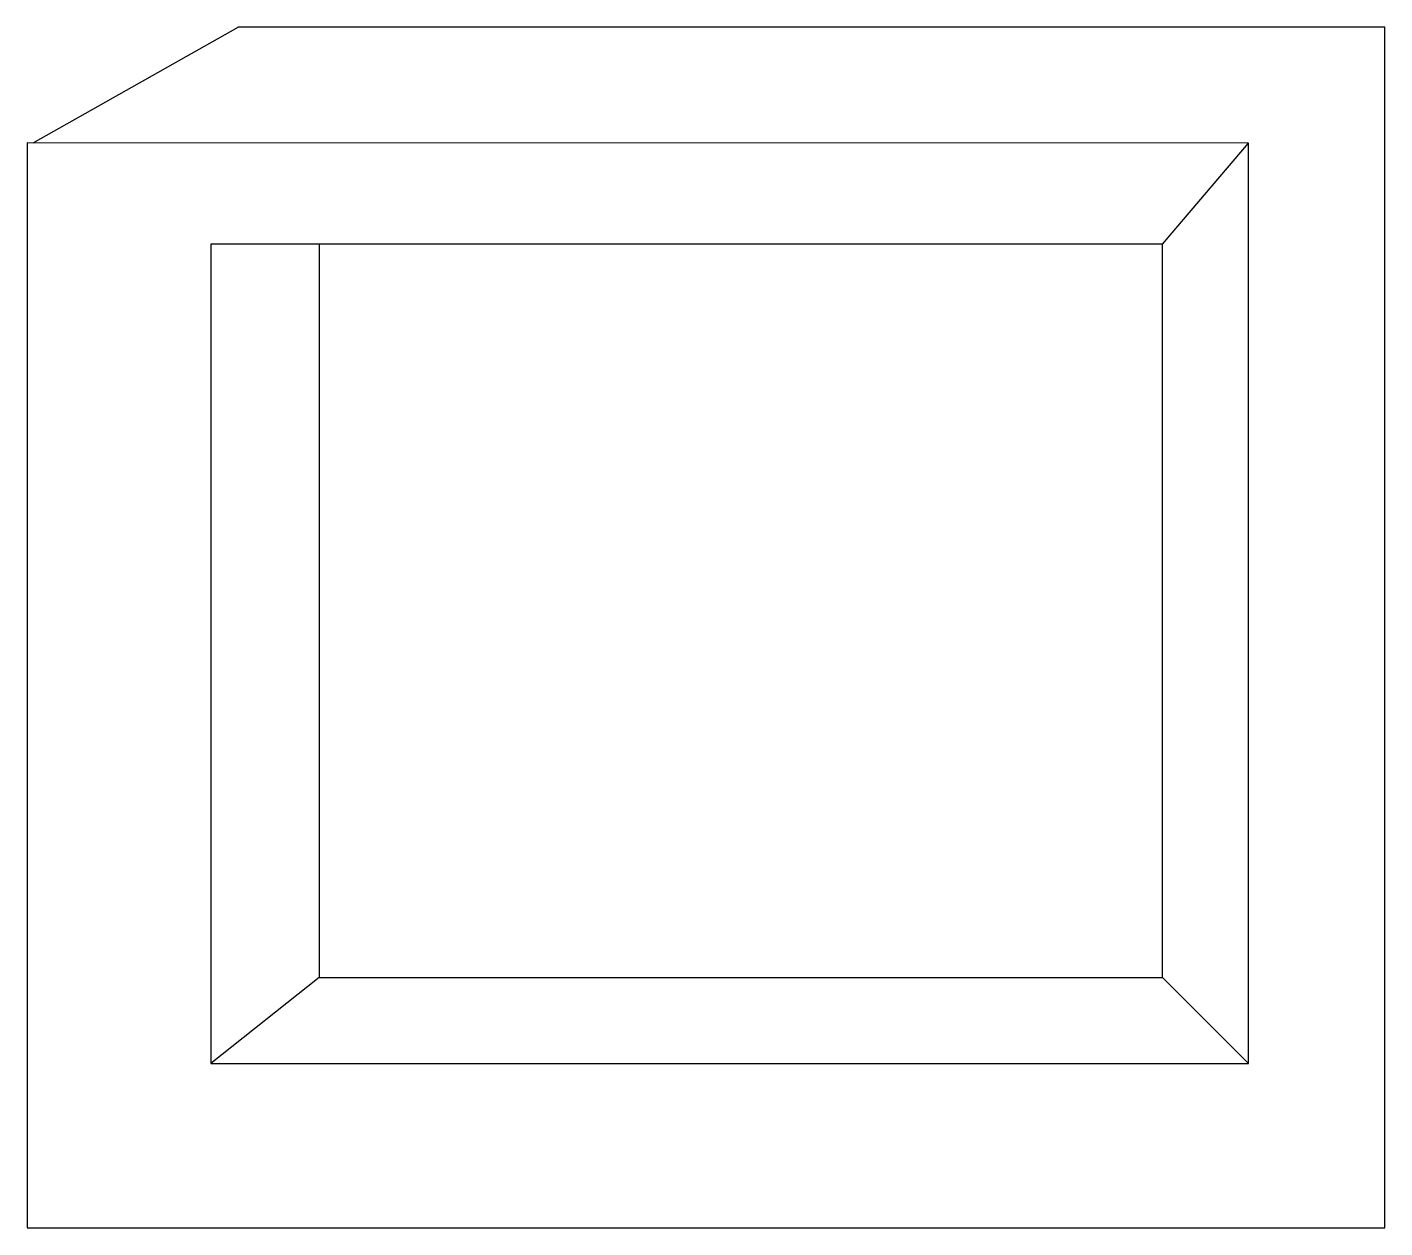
# Model space of a CAD drawing. Extents: x 0.3 to 10.9, y 1 to 10.4.
import ezdxf

# ---------------------------------------------------------------- set-up
doc = ezdxf.new("R2010")
doc.units = 0
doc.layers.get('0').update_dxf_attribs({"linetype": 'CONTINUOUS'})

msp = doc.modelspace()

# ---------------------------------------------------------------- linework, layer by layer
at = {"color": 0}
msp.add_line((0.321, 9.469), (1.925, 10.375), dxfattribs=at)
for points in [[(2.561, 8.677), (2.561, 2.938), (9.163, 2.938), (9.163, 8.676), (1.712, 8.676), (1.712, 2.264), (9.837, 2.264), (9.837, 9.468), (0.274, 9.469), (0.274, 0.978), (10.904, 0.978), (10.904, 10.375), (1.924, 10.375)], [(9.163, 8.676), (9.837, 9.468)], [(2.561, 2.938), (1.712, 2.264)], [(9.163, 2.938), (9.837, 2.264)]]:
    msp.add_lwpolyline(points, dxfattribs=at)

doc.saveas('drawing.dxf')
